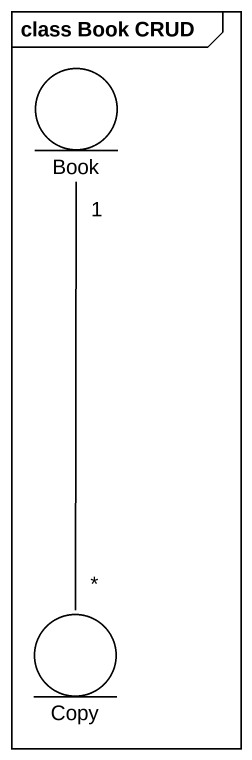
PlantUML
@startuml
mainframe class Book CRUD
entity Book
entity Copy
Copy "*" -up- "1" Book
@enduml
